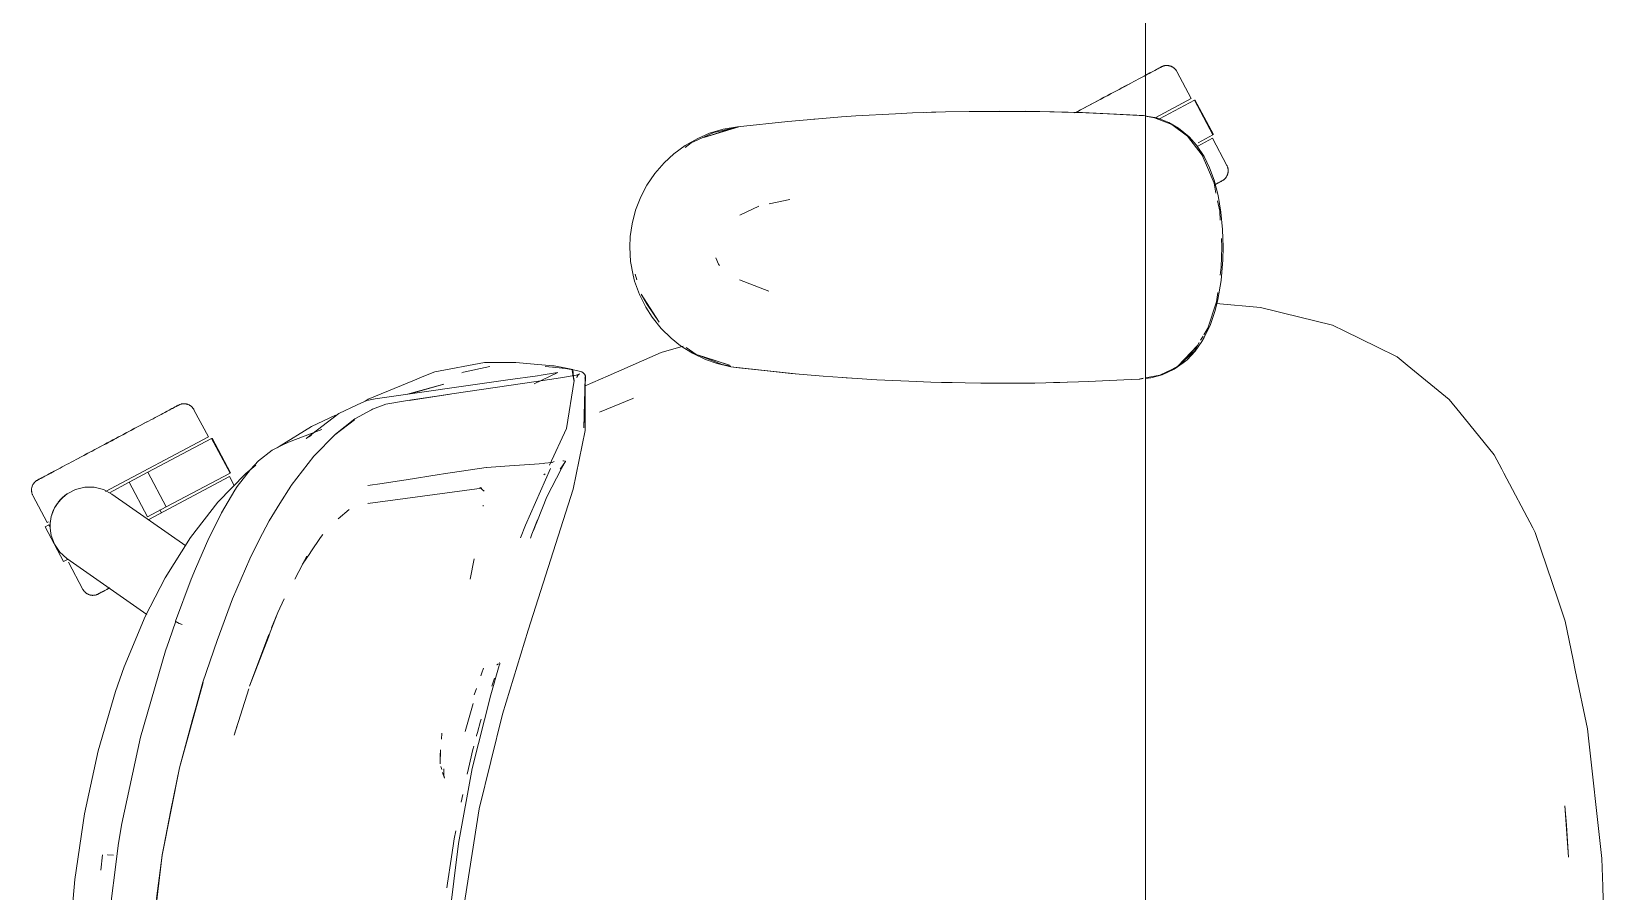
# Model space of a CAD drawing. Header units: millimetres. Extents: x 155927 to 317870, y -36033 to 97293.
# Drawn here: x 158158 to 158719, y 10480 to 10786 of the extents above; entities that cross this region are included whole.
import ezdxf

# ---------------------------------------------------------------- set-up
doc = ezdxf.new("R2010")
doc.units = ezdxf.units.MM
doc.header["$MEASUREMENT"] = 0
doc.layers.add('G-IMPT', color=8, linetype='CONTINUOUS', lineweight=9)
doc.layers.add('I-FURN', color=8, linetype='CONTINUOUS', lineweight=9)

msp = doc.modelspace()

# ---------------------------------------------------------------- linework, layer by layer
at = {"layer": 'G-IMPT'}
for p, q in [((158451.64, 10755.95), (158465.78, 10756.76)), ((158471.8, 10757.01), (158465.78, 10756.76)), ((158471.8, 10757.01), (158483.56, 10757.4)), ((158476.69, 10757.15), (158478.62, 10757.26)), ((158478.62, 10757.26), (158480.12, 10757.28)), ((158491.98, 10757.57), (158483.56, 10757.4)), ((158491.98, 10757.57), (158502.78, 10757.65)), ((158491.98, 10757.57), (158512.17, 10757.61)), ((158491.98, 10757.57), (158522, 10757.45)), ((158522, 10757.45), (158502.78, 10757.65)), ((158512.17, 10757.61), (158522, 10757.45)), ((158512.17, 10757.61), (158533.56, 10757.11)), ((158512.17, 10757.61), (158532.35, 10757.15)), ((158512.17, 10757.57), (158514.2, 10757.59)), ((158514.2, 10757.59), (158516.41, 10757.51)), ((158522, 10757.45), (158533.56, 10757.11)), ((158533.56, 10757.11), (158532.35, 10757.15)), ((158532.35, 10757.15), (158554.14, 10756.06)), ((158532.35, 10757.15), (158552.53, 10756.17)), ((158533.56, 10757.11), (158554.14, 10756.06)), ((158409.95, 10752.12), (158397.49, 10748.29)), ((158397.49, 10748.29), (158406.64, 10751.21)), ((158399.53, 10749.76), (158404.4, 10751.23)), ((158400.98, 10750.08), (158409.39, 10751.99)), ((158409.44, 10752.12), (158404.4, 10751.23)), ((158409.95, 10752.12), (158406.64, 10751.21)), ((158427.37, 10754.03), (158409.44, 10752.12)), ((158431.5, 10754.37), (158427.37, 10754.03)), ((158446.55, 10755.62), (158431.5, 10754.37)), ((158438.37, 10754.97), (158436.69, 10754.8)), ((158446.55, 10755.62), (158451.64, 10755.95)), ((158554.14, 10756.06), (158552.53, 10756.17)), ((158554.14, 10756.06), (158555.78, 10755.81)), ((158558, 10755.34), (158554.83, 10755.82)), ((158558.18, 10755.36), (158555.78, 10755.81)), ((158558, 10755.34), (158564.2, 10752.93)), ((158558.18, 10755.36), (158559.52, 10754.99)), ((158563.17, 10753.6), (158559.52, 10754.99)), ((158563.17, 10753.6), (158566.6, 10751.64)), ((158564.2, 10752.93), (158569.82, 10748.76)), ((158566.6, 10751.64), (158570.34, 10748.57)), ((158386.77, 10742.44), (158390.85, 10745.44)), ((158390.81, 10744.75), (158392.92, 10746.34)), ((158395.3, 10747.95), (158390.85, 10745.44)), ((158400.98, 10750.08), (158392.92, 10746.34)), ((158395.3, 10747.95), (158399.53, 10749.76)), ((158569.82, 10748.76), (158575.04, 10741.97)), ((158573.01, 10745.53), (158570.34, 10748.57)), ((158575.66, 10741.48), (158573.01, 10745.53)), ((158386.77, 10742.44), (158383.33, 10739.28)), ((158575.04, 10741.97), (158576.88, 10737.58)), ((158575.66, 10741.48), (158577.65, 10737.41)), ((158377.18, 10731.27), (158380.01, 10735.44)), ((158380.01, 10735.44), (158383.33, 10739.28)), ((158579.21, 10731.96), (158576.88, 10737.58)), ((158579.23, 10733.07), (158577.65, 10737.41)), ((158377.18, 10731.27), (158374.99, 10727.11)), ((158579.21, 10731.96), (158579.91, 10728.49)), ((158579.23, 10733.07), (158580.66, 10727.59)), ((158374.99, 10727.11), (158373.16, 10722.4)), ((158410.32, 10720.55), (158417.11, 10723.82)), ((158428.16, 10726.15), (158420.72, 10724.58)), ((158580.48, 10725.75), (158581.25, 10722)), ((158581.66, 10721.66), (158580.66, 10727.59)), ((158371.9, 10717.53), (158371.25, 10713.02)), ((158371.9, 10717.53), (158373.16, 10722.4)), ((158581.25, 10722), (158581.44, 10718.79)), ((158581.66, 10721.66), (158582.23, 10715.51)), ((158371.08, 10709.17), (158371.25, 10713.02)), ((158581.84, 10712.28), (158582.03, 10709.17)), ((158582.41, 10709.17), (158582.23, 10715.51)), ((158371.08, 10709.17), (158371.37, 10704.13)), ((158581.8, 10702.01), (158582.03, 10709.17)), ((158582.32, 10704.66), (158582.41, 10709.17)), ((158371.37, 10704.13), (158372.25, 10699.18)), ((158401.69, 10705.34), (158402.71, 10703.12)), ((158402.71, 10703.12), (158403, 10702.67)), ((158581.8, 10702.01), (158581.41, 10699.22)), ((158582.32, 10704.66), (158581.74, 10697.35)), ((158372.25, 10699.18), (158372.82, 10697.05)), ((158374.53, 10692.28), (158372.82, 10697.05)), ((158373.62, 10697.49), (158373, 10699.52)), ((158420.66, 10693.45), (158410.23, 10697.6)), ((158580.62, 10690.59), (158581.74, 10697.35)), ((158374.53, 10692.28), (158376.77, 10687.77)), ((158375.17, 10692.38), (158377.33, 10688.7)), ((158375.17, 10692.38), (158381.5, 10682.43)), ((158580.07, 10689.75), (158577.04, 10680.35)), ((158579.65, 10686.66), (158580.62, 10690.59)), ((158579.94, 10689.13), (158595.82, 10687.68)), ((158580.54, 10693.04), (158580.07, 10689.75)), ((158376.77, 10687.77), (158379.03, 10684.22)), ((158377.33, 10688.7), (158381.5, 10682.43)), ((158382.22, 10680.25), (158379.03, 10684.22)), ((158579.65, 10686.66), (158577.91, 10681.57)), ((158595.82, 10687.68), (158601.11, 10686.38)), ((158603.48, 10685.8), (158601.11, 10686.38)), ((158621.42, 10681.4), (158603.48, 10685.8)), ((158382.22, 10680.25), (158385.83, 10676.7)), ((158577.04, 10680.35), (158575.58, 10677.9)), ((158577.91, 10681.57), (158575.7, 10676.94)), ((158625.79, 10679.25), (158621.42, 10681.4)), ((158625.79, 10679.25), (158637.25, 10673.61)), ((158382.3, 10671.63), (158390.12, 10673.89)), ((158385.83, 10676.7), (158389.14, 10674.08)), ((158393.46, 10671.35), (158389.14, 10674.08)), ((158394.78, 10670.95), (158391.21, 10673.38)), ((158573.28, 10674.14), (158566.37, 10666.75)), ((158571.86, 10672.52), (158568.78, 10668.98)), ((158573.28, 10674.14), (158572, 10672.67)), ((158573.97, 10675.21), (158572.08, 10672.05)), ((158572.45, 10672.11), (158574.9, 10675.56)), ((158575.3, 10677.43), (158574.44, 10675.99)), ((158575.7, 10676.94), (158574.9, 10675.56)), ((158644.42, 10670.08), (158637.25, 10673.61)), ((158319.31, 10668.05), (158301.62, 10664.81)), ((158321.18, 10666.64), (158311.87, 10664.59)), ((158319.31, 10668.05), (158326.28, 10668.07)), ((158330.45, 10668.07), (158326.28, 10668.07)), ((158334.41, 10667.73), (158330.45, 10668.07)), ((158334.41, 10667.73), (158343.73, 10666.93)), ((158343.56, 10666.41), (158340.97, 10666.62)), ((158343.73, 10666.93), (158344.2, 10666.89)), ((158348.45, 10666.08), (158344.2, 10666.89)), ((158371.18, 10666.78), (158363.34, 10663.36)), ((158382.3, 10671.63), (158371.18, 10666.78)), ((158393.46, 10671.35), (158398.04, 10669.16)), ((158394.78, 10670.95), (158397.49, 10670.05)), ((158394.78, 10670.95), (158406.64, 10667.14)), ((158404.01, 10667.35), (158395.82, 10670.55)), ((158397.49, 10670.05), (158406.64, 10667.14)), ((158398.04, 10669.16), (158402.18, 10667.71)), ((158407.14, 10666.55), (158402.18, 10667.71)), ((158407.06, 10666.77), (158404.01, 10667.35)), ((158407.14, 10666.55), (158430.09, 10664.1)), ((158407.14, 10666.55), (158409.95, 10666.22)), ((158407.14, 10666.55), (158428.57, 10664.2)), ((158564.14, 10665.64), (158566.37, 10666.75)), ((158565.04, 10665.72), (158568.26, 10667.93)), ((158572.08, 10672.05), (158566.37, 10666.75)), ((158566.37, 10666.75), (158568.78, 10668.98)), ((158569.59, 10669.06), (158568.26, 10667.93)), ((158569.59, 10669.06), (158572.45, 10672.11)), ((158648.07, 10667.11), (158644.42, 10670.08)), ((158648.07, 10667.11), (158663.02, 10654.94)), ((158277.94, 10655.03), (158294.39, 10661.82)), ((158327.59, 10661.86), (158280.37, 10655.19)), ((158294.39, 10661.82), (158297.76, 10663.21)), ((158301.62, 10664.81), (158297.76, 10663.21)), ((158307.68, 10656.92), (158338.56, 10661.47)), ((158311.87, 10664.59), (158311.3, 10664.44)), ((158327.59, 10661.86), (158338.25, 10663.3)), ((158337.01, 10660.49), (158345.44, 10664.49)), ((158339.55, 10663.52), (158338.25, 10663.3)), ((158338.56, 10661.47), (158346.41, 10662.59)), ((158344.57, 10664.35), (158339.55, 10663.52)), ((158343.56, 10666.41), (158348.25, 10665.89)), ((158345.44, 10664.49), (158344.57, 10664.35)), ((158352.68, 10663.69), (158346.41, 10662.59)), ((158348.86, 10665.82), (158348.25, 10665.89)), ((158348.45, 10666.08), (158350.77, 10665.63)), ((158348.51, 10644.59), (158351.22, 10661.64)), ((158348.86, 10665.82), (158352.14, 10665.28)), ((158350.54, 10665.22), (158351.16, 10661.68)), ((158350.54, 10665.22), (158351.22, 10661.64)), ((158351.16, 10661.68), (158350.77, 10665.63)), ((158352.06, 10663.52), (158353.15, 10664.08)), ((158352.06, 10663.52), (158352.68, 10663.69)), ((158352.14, 10665.28), (158354, 10664.73)), ((158352.33, 10663.15), (158352.25, 10662.65)), ((158352.33, 10663.15), (158352.65, 10663.69)), ((158352.65, 10663.69), (158353.15, 10664.08)), ((158354.54, 10664.41), (158354, 10664.73)), ((158354.54, 10664.41), (158354.92, 10663.92)), ((158354.7, 10644.78), (158355.28, 10663.22)), ((158354.7, 10644.78), (158355.18, 10662.76)), ((158355.31, 10663.34), (158354.92, 10663.92)), ((158355.31, 10663.34), (158355.12, 10662.48)), ((158355.12, 10662.48), (158355.14, 10662.59)), ((158355.14, 10643.89), (158355.18, 10662.76)), ((158355.18, 10662.76), (158355.14, 10662.59)), ((158363.34, 10663.36), (158355.17, 10659.79)), ((158355.28, 10663.22), (158355.18, 10662.76)), ((158430.09, 10664.1), (158409.95, 10666.22)), ((158428.57, 10664.2), (158439.97, 10663.22)), ((158450.26, 10662.49), (158439.97, 10663.22)), ((158448.22, 10662.62), (158446.8, 10662.76)), ((158448.22, 10662.62), (158450.12, 10662.53)), ((158450.26, 10662.49), (158459.13, 10661.93)), ((158470.44, 10661.39), (158459.13, 10661.93)), ((158470.44, 10661.39), (158478.31, 10661.09)), ((158490.62, 10660.8), (158478.31, 10661.09)), ((158482.19, 10661.01), (158483.84, 10660.93)), ((158483.84, 10660.93), (158485.92, 10660.93)), ((158515.32, 10660.77), (158530.99, 10661.15)), ((158522.04, 10660.95), (158524.26, 10660.95)), ((158526.94, 10661.06), (158524.26, 10660.95)), ((158530.99, 10661.15), (158534.53, 10661.27)), ((158547.09, 10661.89), (158534.53, 10661.27)), ((158547.09, 10661.89), (158552.76, 10662.17)), ((158554.01, 10662.45), (158552.53, 10662.17)), ((158552.76, 10662.17), (158554.01, 10662.33)), ((158559.88, 10663.54), (158554.83, 10662.6)), ((158554.83, 10662.43), (158556.76, 10662.67)), ((158556.76, 10662.67), (158560.72, 10663.74)), ((158564.14, 10665.64), (158559.88, 10663.54)), ((158565.04, 10665.72), (158560.72, 10663.74)), ((158304.8, 10660.31), (158291.85, 10656.81)), ((158307.08, 10656.82), (158291.91, 10654.53)), ((158307.68, 10656.92), (158292.49, 10654.59)), ((158307.08, 10656.82), (158292.49, 10654.59)), ((158304.8, 10660.31), (158292.91, 10656.96)), ((158372.4, 10655.35), (158372.14, 10655.25)), ((158490.62, 10660.8), (158496.09, 10660.73)), ((158510.81, 10660.72), (158496.09, 10660.73)), ((158515.32, 10660.77), (158510.81, 10660.72)), ((158255.79, 10640.99), (158267.44, 10649.91)), ((158267.44, 10649.91), (158274.02, 10652.97)), ((158273.2, 10647.97), (158279.03, 10651.26)), ((158274.02, 10652.97), (158277.38, 10654.54)), ((158276.77, 10654.26), (158277.94, 10655.03)), ((158280.37, 10655.19), (158277.38, 10654.54)), ((158279.45, 10651.47), (158279.03, 10651.26)), ((158279.45, 10651.47), (158284.24, 10653.22)), ((158284.24, 10653.22), (158291.91, 10654.53)), ((158360.28, 10650.33), (158372.14, 10655.25)), ((158663.02, 10654.94), (158666.78, 10650.27)), ((158678.99, 10635.14), (158666.78, 10650.27)), ((158246.23, 10638.16), (158257.68, 10645.28)), ((158261.45, 10644.23), (158249.54, 10639.72)), ((158257.68, 10645.28), (158266.31, 10649.26)), ((158272.97, 10647.64), (158266.02, 10642.25)), ((158266.02, 10642.25), (158269.59, 10645.05)), ((158266.23, 10642.55), (158273.2, 10647.97)), ((158272.97, 10647.64), (158269.59, 10645.05)), ((158348.51, 10644.59), (158342.54, 10631.47)), ((158244.88, 10637.47), (158247.31, 10638.64)), ((158247.31, 10638.64), (158249.54, 10639.72)), ((158255.79, 10640.99), (158257.74, 10642.11)), ((158266.23, 10642.55), (158258.5, 10634.65)), ((158350.94, 10622.94), (158355.14, 10643.89)), ((158235.98, 10629.97), (158238.88, 10632.99)), ((158243.74, 10636.86), (158238.88, 10632.99)), ((158244.88, 10637.47), (158243.74, 10636.86)), ((158246.23, 10638.16), (158245.47, 10637.66)), ((158258.5, 10634.65), (158250.47, 10624.21)), ((158347.27, 10633.08), (158347.43, 10633.06)), ((158347.43, 10633.06), (158348.12, 10632.91)), ((158348.12, 10632.91), (158348.15, 10632.79)), ((158678.99, 10635.14), (158681.7, 10630.01)), ((158234.31, 10628.55), (158224.35, 10618.25)), ((158235.98, 10629.97), (158231.27, 10623.84)), ((158237.89, 10631.47), (158234.31, 10628.55)), ((158303.16, 10628.15), (158291.38, 10626.29)), ((158304.71, 10628.4), (158303.16, 10628.15)), ((158319.92, 10630.61), (158304.71, 10628.4)), ((158319.92, 10630.61), (158320, 10630.62)), ((158320, 10630.62), (158328.25, 10631.24)), ((158337.09, 10631.87), (158328.25, 10631.24)), ((158333.97, 10610.12), (158342.89, 10630.27)), ((158337.09, 10631.87), (158340.5, 10632.12)), ((158340.87, 10632.17), (158340.5, 10632.12)), ((158340.51, 10628.1), (158340.95, 10628.37)), ((158340.87, 10632.17), (158343.33, 10632.45)), ((158341.52, 10620.22), (158346.8, 10630.33)), ((158343.33, 10632.45), (158343.39, 10632.47)), ((158344.17, 10632.75), (158343.39, 10632.47)), ((158348.15, 10632.79), (158346.31, 10630.08)), ((158348.15, 10632.79), (158346.8, 10630.33)), ((158348.15, 10632.79), (158348.18, 10632.62)), ((158682.42, 10628.63), (158681.7, 10630.01)), ((158682.42, 10628.63), (158692.72, 10609.12)), ((158225.67, 10614.55), (158230.4, 10622.55)), ((158231.27, 10623.84), (158230.4, 10622.55)), ((158246.42, 10617.86), (158250.31, 10623.96)), ((158250.47, 10624.21), (158250.31, 10623.96)), ((158282.89, 10624.96), (158277.81, 10624.22)), ((158282.89, 10624.96), (158289.72, 10626.03)), ((158289.72, 10626.03), (158291.38, 10626.29)), ((158291.08, 10619.61), (158318.41, 10623.35)), ((158319.26, 10622.23), (158317.7, 10623.47)), ((158317.91, 10623.44), (158318.15, 10623.39)), ((158318.41, 10623.35), (158318.15, 10623.39)), ((158334.95, 10572.7), (158350.94, 10622.94)), ((158214.55, 10605.65), (158224.35, 10618.25)), ((158246.42, 10617.86), (158242.66, 10611.63)), ((158291.08, 10619.61), (158277.72, 10617.83)), ((158277.72, 10617.83), (158278.19, 10617.97)), ((158318.91, 10617.28), (158318.87, 10616.93)), ((158341.52, 10620.22), (158338.26, 10611.75)), ((158221.14, 10605.5), (158225.67, 10614.55)), ((158221.14, 10605.5), (158225.36, 10613.95)), ((158221.36, 10605.94), (158225.67, 10614.55)), ((158225.67, 10614.55), (158225.36, 10613.95)), ((158239.09, 10604.84), (158242.66, 10611.63)), ((158267.22, 10612.33), (158271.13, 10615.67)), ((158336.25, 10606.85), (158338.27, 10611.96)), ((158338.26, 10611.75), (158336.25, 10606.85)), ((158338.27, 10611.96), (158336.87, 10608.42)), ((158214.55, 10605.65), (158205.57, 10591.36)), ((158221.14, 10605.5), (158216.37, 10594.54)), ((158221.36, 10605.94), (158221.14, 10605.5)), ((158239.09, 10604.84), (158235.7, 10598.11)), ((158257.45, 10600.56), (158260.95, 10605.7)), ((158260.95, 10605.7), (158261.7, 10606.8)), ((158332.22, 10605.53), (158333.97, 10610.12)), ((158336.25, 10606.85), (158335.69, 10605.44)), ((158692.72, 10609.12), (158693.6, 10607.46)), ((158701.75, 10583.38), (158693.6, 10607.46)), ((158254.5, 10596.23), (158257.06, 10599.99)), ((158257.06, 10599.99), (158257.45, 10600.56)), ((158216.37, 10594.54), (158214.89, 10590.86)), ((158229.52, 10583.89), (158235.7, 10598.11)), ((158251.77, 10590.8), (158256.01, 10599)), ((158254.5, 10596.23), (158256.01, 10599)), ((158314.23, 10590.81), (158315.64, 10598.06)), ((158205.57, 10591.36), (158198.48, 10577.58)), ((158214.89, 10590.86), (158209.32, 10575.9)), ((158229.52, 10583.89), (158224.06, 10569.01)), ((158247.95, 10583.86), (158245.75, 10579.01)), ((158701.75, 10583.38), (158704.26, 10575.94)), ((158190.96, 10559.61), (158198.48, 10577.58)), ((158245.75, 10579.01), (158243.03, 10571.93)), ((158245.75, 10579.01), (158243.44, 10573.56)), ((158209.36, 10575.9), (158206.95, 10568.96)), ((158209.32, 10575.9), (158209.35, 10575.76)), ((158209.35, 10575.76), (158209.36, 10575.9)), ((158209.35, 10575.76), (158209.76, 10575.5)), ((158209.35, 10575.76), (158209.37, 10575.72)), ((158209.76, 10575.5), (158209.37, 10575.72)), ((158210.59, 10575.11), (158209.76, 10575.5)), ((158209.94, 10575.39), (158209.76, 10575.5)), ((158210.59, 10575.11), (158209.94, 10575.39)), ((158210.59, 10575.11), (158211.64, 10574.69)), ((158210.59, 10575.11), (158211.05, 10574.91)), ((158211.64, 10574.69), (158211.05, 10574.91)), ((158235.65, 10552.75), (158242.47, 10571.16)), ((158242.36, 10570.2), (158243.03, 10571.93)), ((158334.95, 10572.7), (158325.77, 10542.72)), ((158707.13, 10562.12), (158704.26, 10575.94)), ((158205.76, 10565.36), (158206.95, 10568.96)), ((158219.05, 10554.09), (158224.06, 10569.01)), ((158235.65, 10552.75), (158242.36, 10570.2)), ((158196.81, 10534.53), (158205.76, 10565.36)), ((158321.54, 10549.67), (158324.61, 10560.1)), ((158323.72, 10560.36), (158324.33, 10560.74)), ((158323.72, 10560.36), (158323.93, 10560.5)), ((158324.68, 10560.37), (158324.61, 10560.1)), ((158324.75, 10560.67), (158324.68, 10560.37)), ((158324.72, 10561.13), (158324.81, 10560.89)), ((158324.81, 10560.89), (158324.75, 10560.67)), ((158707.9, 10558.44), (158707.13, 10562.12)), ((158187.89, 10550.87), (158190.96, 10559.61)), ((158318.41, 10557.42), (158318.04, 10556.41)), ((158318.41, 10557.42), (158319.03, 10559.08)), ((158322.7, 10554.87), (158321.96, 10552.77)), ((158322.7, 10554.87), (158322.94, 10555.53)), ((158707.9, 10558.44), (158712.24, 10537.49)), ((158187.89, 10550.87), (158181.72, 10529.63)), ((158210.67, 10523.59), (158219.05, 10554.09)), ((158210.67, 10523.59), (158219.1, 10554)), ((158215.32, 10540.84), (158219.1, 10554)), ((158230.12, 10535.28), (158235.37, 10551.77)), ((158314.99, 10523.35), (158321.54, 10549.67)), ((158315.7, 10549.66), (158316.43, 10551.88)), ((158315.26, 10546.57), (158312.46, 10536.57)), ((158215.32, 10540.84), (158210.67, 10523.59)), ((158230.12, 10535.28), (158231.2, 10538.72)), ((158316.85, 10536.25), (158317.96, 10540.25)), ((158317.46, 10509.04), (158325.77, 10542.72)), ((158317.96, 10540.25), (158318.17, 10540.93)), ((158712.24, 10537.49), (158712.73, 10533.08)), ((158196.81, 10534.53), (158190.15, 10503.74)), ((158303.97, 10533.86), (158304.18, 10535.95)), ((158316.53, 10535.11), (158316.48, 10534.93)), ((158316.85, 10536.25), (158316.53, 10535.11)), ((158716.86, 10495.63), (158712.73, 10533.08)), ((158181.72, 10529.63), (158176.9, 10507.27)), ((158303.57, 10525), (158303.66, 10530.06)), ((158303.66, 10530.06), (158303.57, 10527.79)), ((158303.57, 10525), (158303.57, 10527.79)), ((158315.23, 10530.09), (158313.67, 10523.34)), ((158315.23, 10530.09), (158315.56, 10531.39)), ((158210.67, 10523.59), (158204.5, 10492.47)), ((158210.67, 10523.59), (158204.5, 10492.55)), ((158210.67, 10523.59), (158207.59, 10508.57)), ((158304.11, 10523.01), (158303.82, 10524.05)), ((158305.11, 10519.95), (158304.42, 10521.9)), ((158304.85, 10523.16), (158304.86, 10523.3)), ((158304.89, 10521), (158304.86, 10523.3)), ((158304.89, 10521), (158305.11, 10519.95)), ((158314.99, 10523.35), (158310.06, 10496.69)), ((158313.22, 10521.36), (158313.67, 10523.34)), ((158311.02, 10511.32), (158311.56, 10514.13)), ((158704.21, 10510.07), (158704.82, 10503.13)), ((158705.46, 10491.79), (158704.21, 10510.07)), ((158176.9, 10507.27), (158173.41, 10483.85)), ((158188.96, 10496.82), (158190.15, 10503.74)), ((158204.5, 10492.47), (158207.59, 10508.57)), ((158317.46, 10509.04), (158311.46, 10471.12)), ((158308.29, 10496.68), (158308.54, 10498.31)), ((158309.09, 10501.21), (158308.54, 10498.31)), ((158705.46, 10491.79), (158704.82, 10503.13)), ((158183.31, 10492.55), (158182.66, 10487.14)), ((158187.17, 10492.51), (158185.07, 10492.58)), ((158185.07, 10492.58), (158185.18, 10492.58)), ((158185.15, 10466.65), (158188.96, 10496.82)), ((158200.67, 10460.95), (158204.5, 10492.55)), ((158310.06, 10496.69), (158306.76, 10469.77)), ((158307.44, 10491.06), (158308.29, 10496.68)), ((158716.86, 10495.63), (158717.34, 10491.26)), ((158200.71, 10460.91), (158204.5, 10492.47)), ((158204.5, 10492.47), (158202.55, 10476.99)), ((158307.44, 10491.06), (158306.15, 10482.53)), ((158717.67, 10481.32), (158717.34, 10491.26)), ((158173.41, 10483.85), (158171.15, 10458.28)), ((158306.15, 10482.53), (158305.96, 10480.87)), ((158717.67, 10481.32), (158719.37, 10429.14))]:
    msp.add_line(p, q, dxfattribs=at)
at = {"layer": 'I-FURN'}
for p, q in [((158554.83, 10984.71), (158554.83, 9384.71)), ((158554.83, 9384.71), (158554.83, 10984.71)), ((158560.02, 10773.2), (158559.8, 10773.09)), ((158559.9, 10773.14), (158560.1, 10773.25)), ((158560.2, 10773.3), (158560.02, 10773.2)), ((158560.1, 10773.25), (158560.26, 10773.34)), ((158560.34, 10773.37), (158560.2, 10773.3)), ((158560.26, 10773.34), (158560.39, 10773.4)), ((158560.44, 10773.43), (158560.34, 10773.37)), ((158560.39, 10773.4), (158560.47, 10773.44)), ((158560.5, 10773.46), (158560.44, 10773.43)), ((158560.47, 10773.44), (158560.51, 10773.47)), ((158560.52, 10773.47), (158560.5, 10773.46)), ((158560.51, 10773.47), (158560.52, 10773.47)), ((158560.52, 10773.47), (158560.66, 10773.54)), ((158560.66, 10773.54), (158560.81, 10773.61)), ((158560.81, 10773.61), (158560.96, 10773.67)), ((158560.96, 10773.67), (158561.11, 10773.72)), ((158561.11, 10773.72), (158561.26, 10773.77)), ((158561.26, 10773.77), (158561.42, 10773.82)), ((158561.42, 10773.82), (158561.57, 10773.85)), ((158561.57, 10773.85), (158561.73, 10773.88)), ((158561.73, 10773.88), (158561.89, 10773.91)), ((158561.89, 10773.91), (158562.05, 10773.92)), ((158562.05, 10773.92), (158562.21, 10773.94)), ((158562.21, 10773.94), (158562.37, 10773.94)), ((158562.37, 10773.94), (158562.53, 10773.94)), ((158562.53, 10773.94), (158562.7, 10773.93)), ((158562.7, 10773.93), (158562.86, 10773.92)), ((158562.86, 10773.92), (158563.02, 10773.89)), ((158563.02, 10773.89), (158563.17, 10773.87)), ((158563.17, 10773.87), (158563.33, 10773.83)), ((158563.33, 10773.83), (158563.49, 10773.79)), ((158563.49, 10773.79), (158563.64, 10773.75)), ((158563.64, 10773.75), (158563.8, 10773.69)), ((158563.8, 10773.69), (158563.95, 10773.64)), ((158563.95, 10773.64), (158564.09, 10773.57)), ((158564.09, 10773.57), (158564.24, 10773.5)), ((158564.24, 10773.5), (158564.38, 10773.43)), ((158564.38, 10773.43), (158564.52, 10773.34)), ((158564.52, 10773.34), (158564.66, 10773.26)), ((158564.66, 10773.26), (158564.79, 10773.16)), ((158549.8, 10767.77), (158548.96, 10767.32)), ((158550.61, 10768.2), (158549.8, 10767.77)), ((158551.4, 10768.62), (158550.61, 10768.2)), ((158552.16, 10769.02), (158551.4, 10768.62)), ((158552.89, 10769.42), (158552.16, 10769.02)), ((158553.6, 10769.79), (158552.89, 10769.42)), ((158554.28, 10770.15), (158553.6, 10769.79)), ((158554.93, 10770.5), (158554.28, 10770.15)), ((158555.54, 10770.82), (158554.93, 10770.5)), ((158556.13, 10771.13), (158555.54, 10770.82)), ((158555.81, 10770.97), (158556.38, 10771.27)), ((158556.68, 10771.43), (158556.13, 10771.13)), ((158556.38, 10771.27), (158556.92, 10771.56)), ((158557.19, 10771.7), (158556.68, 10771.43)), ((158556.92, 10771.56), (158557.42, 10771.82)), ((158557.68, 10771.96), (158557.19, 10771.7)), ((158557.42, 10771.82), (158557.89, 10772.07)), ((158558.12, 10772.2), (158557.68, 10771.96)), ((158557.89, 10772.07), (158558.32, 10772.3)), ((158558.53, 10772.41), (158558.12, 10772.2)), ((158558.32, 10772.3), (158558.71, 10772.51)), ((158558.91, 10772.61), (158558.53, 10772.41)), ((158558.71, 10772.51), (158559.06, 10772.7)), ((158559.24, 10772.79), (158558.91, 10772.61)), ((158559.06, 10772.7), (158559.38, 10772.87)), ((158559.54, 10772.95), (158559.24, 10772.79)), ((158559.38, 10772.87), (158559.66, 10773.01)), ((158559.8, 10773.09), (158559.54, 10772.95)), ((158559.66, 10773.01), (158559.9, 10773.14)), ((158564.79, 10773.16), (158564.92, 10773.07)), ((158564.92, 10773.07), (158565.04, 10772.96)), ((158565.04, 10772.96), (158565.16, 10772.86)), ((158565.16, 10772.86), (158565.28, 10772.74)), ((158565.28, 10772.74), (158565.39, 10772.63)), ((158565.39, 10772.63), (158565.49, 10772.51)), ((158565.49, 10772.51), (158565.59, 10772.38)), ((158565.59, 10772.38), (158565.69, 10772.25)), ((158565.69, 10772.25), (158565.78, 10772.12)), ((158565.78, 10772.12), (158565.87, 10771.98)), ((158565.87, 10771.98), (158565.95, 10771.84)), ((158565.95, 10771.84), (158565.97, 10771.8)), ((158571.12, 10762.12), (158565.97, 10771.8)), ((158538.12, 10761.56), (158539.12, 10762.09)), ((158539.65, 10762.37), (158538.66, 10761.85)), ((158539.12, 10762.09), (158540.11, 10762.62)), ((158540.64, 10762.9), (158539.65, 10762.37)), ((158540.11, 10762.62), (158541.09, 10763.14)), ((158541.62, 10763.42), (158540.64, 10762.9)), ((158541.09, 10763.14), (158542.06, 10763.66)), ((158542.59, 10763.94), (158541.62, 10763.42)), ((158542.06, 10763.66), (158543.03, 10764.17)), ((158543.54, 10764.44), (158542.59, 10763.94)), ((158543.03, 10764.17), (158543.98, 10764.68)), ((158544.49, 10764.95), (158543.54, 10764.44)), ((158543.98, 10764.68), (158544.92, 10765.17)), ((158545.42, 10765.44), (158544.49, 10764.95)), ((158544.92, 10765.17), (158545.84, 10765.67)), ((158546.33, 10765.93), (158545.42, 10765.44)), ((158545.84, 10765.67), (158546.75, 10766.15)), ((158547.23, 10766.4), (158546.33, 10765.93)), ((158546.75, 10766.15), (158547.63, 10766.62)), ((158548.1, 10766.87), (158547.23, 10766.4)), ((158547.63, 10766.62), (158548.5, 10767.08)), ((158548.96, 10767.32), (158548.1, 10766.87)), ((158548.5, 10767.08), (158549.35, 10767.53)), ((158571.12, 10762.12), (158558.45, 10755.38)), ((158530.65, 10757.59), (158529.67, 10757.07)), ((158530.12, 10757.31), (158531.11, 10757.83)), ((158531.64, 10758.12), (158530.65, 10757.59)), ((158531.11, 10757.83), (158532.1, 10758.36)), ((158532.64, 10758.65), (158531.64, 10758.12)), ((158532.1, 10758.36), (158533.1, 10758.89)), ((158533.64, 10759.18), (158532.64, 10758.65)), ((158533.1, 10758.89), (158534.1, 10759.42)), ((158534.65, 10759.71), (158533.64, 10759.18)), ((158534.1, 10759.42), (158535.11, 10759.96)), ((158535.65, 10760.25), (158534.65, 10759.71)), ((158535.11, 10759.96), (158536.11, 10760.49)), ((158536.66, 10760.78), (158535.65, 10760.25)), ((158536.11, 10760.49), (158537.12, 10761.03)), ((158537.66, 10761.31), (158536.66, 10760.78)), ((158537.12, 10761.03), (158538.12, 10761.56)), ((158538.66, 10761.85), (158537.66, 10761.31)), ((158559.73, 10754.93), (158572.24, 10761.58)), ((158572.24, 10761.58), (158578.81, 10749.22)), ((158578.98, 10749.31), (158572.41, 10761.67)), ((158578.63, 10747.99), (158573.44, 10745.23)), ((158578.81, 10749.22), (158573.52, 10746.41)), ((158583.78, 10738.3), (158578.63, 10747.99)), ((158583.38, 10733.9), (158583.27, 10733.78)), ((158583.47, 10734.03), (158583.38, 10733.9)), ((158583.57, 10734.17), (158583.47, 10734.03)), ((158583.65, 10734.3), (158583.57, 10734.17)), ((158583.73, 10734.44), (158583.65, 10734.3)), ((158583.81, 10734.58), (158583.73, 10734.44)), ((158583.78, 10738.3), (158583.85, 10738.16)), ((158583.88, 10734.73), (158583.81, 10734.58)), ((158583.85, 10738.16), (158583.92, 10738.01)), ((158583.95, 10734.87), (158583.88, 10734.73)), ((158583.92, 10738.01), (158583.98, 10737.86)), ((158584, 10735.02), (158583.95, 10734.87)), ((158583.98, 10737.86), (158584.03, 10737.71)), ((158584.06, 10735.18), (158584, 10735.02)), ((158584.03, 10737.71), (158584.08, 10737.56)), ((158584.1, 10735.33), (158584.06, 10735.18)), ((158584.08, 10737.56), (158584.13, 10737.4)), ((158584.14, 10735.49), (158584.1, 10735.33)), ((158584.13, 10737.4), (158584.16, 10737.25)), ((158584.18, 10735.65), (158584.14, 10735.49)), ((158584.16, 10737.25), (158584.19, 10737.09)), ((158584.2, 10735.8), (158584.18, 10735.65)), ((158584.19, 10737.09), (158584.22, 10736.93)), ((158584.23, 10735.96), (158584.2, 10735.8)), ((158584.22, 10736.93), (158584.23, 10736.77)), ((158584.23, 10736.77), (158584.25, 10736.61)), ((158584.24, 10736.12), (158584.23, 10735.96)), ((158584.25, 10736.29), (158584.24, 10736.12)), ((158584.25, 10736.61), (158584.25, 10736.45)), ((158584.25, 10736.45), (158584.25, 10736.29)), ((158579.48, 10731.45), (158579.91, 10731.68)), ((158579.72, 10731.58), (158579.59, 10731.51)), ((158580.13, 10731.8), (158579.72, 10731.58)), ((158579.91, 10731.68), (158580.3, 10731.89)), ((158580.5, 10732), (158580.13, 10731.8)), ((158580.3, 10731.89), (158580.66, 10732.08)), ((158580.84, 10732.17), (158580.5, 10732)), ((158580.66, 10732.08), (158580.98, 10732.25)), ((158581.13, 10732.33), (158580.84, 10732.17)), ((158580.98, 10732.25), (158581.26, 10732.4)), ((158581.39, 10732.47), (158581.13, 10732.33)), ((158581.26, 10732.4), (158581.5, 10732.53)), ((158581.61, 10732.59), (158581.39, 10732.47)), ((158581.5, 10732.53), (158581.7, 10732.63)), ((158581.79, 10732.68), (158581.61, 10732.59)), ((158581.7, 10732.63), (158581.86, 10732.72)), ((158581.93, 10732.76), (158581.79, 10732.68)), ((158581.86, 10732.72), (158581.98, 10732.78)), ((158582.03, 10732.81), (158581.93, 10732.76)), ((158581.98, 10732.78), (158582.06, 10732.83)), ((158582.09, 10732.84), (158582.03, 10732.81)), ((158582.06, 10732.83), (158582.11, 10732.85)), ((158582.11, 10732.85), (158582.09, 10732.84)), ((158582.15, 10732.87), (158582.11, 10732.85)), ((158582.11, 10732.85), (158582.11, 10732.85)), ((158582.29, 10732.95), (158582.15, 10732.87)), ((158582.43, 10733.04), (158582.29, 10732.95)), ((158582.56, 10733.13), (158582.43, 10733.04)), ((158582.69, 10733.23), (158582.56, 10733.13)), ((158582.81, 10733.33), (158582.69, 10733.23)), ((158582.94, 10733.43), (158582.81, 10733.33)), ((158583.05, 10733.55), (158582.94, 10733.43)), ((158583.17, 10733.66), (158583.05, 10733.55)), ((158583.27, 10733.78), (158583.17, 10733.66)), ((158204.8, 10649.94), (158204.15, 10649.59)), ((158205.41, 10650.26), (158204.8, 10649.94)), ((158206, 10650.57), (158205.41, 10650.26)), ((158205.68, 10650.41), (158206.25, 10650.71)), ((158206.55, 10650.87), (158206, 10650.57)), ((158206.25, 10650.71), (158206.79, 10651)), ((158207.06, 10651.14), (158206.55, 10650.87)), ((158206.79, 10651), (158207.29, 10651.26)), ((158207.55, 10651.4), (158207.06, 10651.14)), ((158207.29, 10651.26), (158207.76, 10651.51)), ((158207.99, 10651.64), (158207.55, 10651.4)), ((158207.76, 10651.51), (158208.19, 10651.74)), ((158208.4, 10651.85), (158207.99, 10651.64)), ((158208.19, 10651.74), (158208.58, 10651.95)), ((158208.78, 10652.05), (158208.4, 10651.85)), ((158208.58, 10651.95), (158208.93, 10652.14)), ((158209.11, 10652.23), (158208.78, 10652.05)), ((158208.93, 10652.14), (158209.25, 10652.31)), ((158209.41, 10652.39), (158209.11, 10652.23)), ((158209.25, 10652.31), (158209.53, 10652.45)), ((158209.67, 10652.53), (158209.41, 10652.39)), ((158209.53, 10652.45), (158209.77, 10652.58)), ((158209.89, 10652.64), (158209.67, 10652.53)), ((158209.77, 10652.58), (158209.97, 10652.69)), ((158210.07, 10652.74), (158209.89, 10652.64)), ((158209.97, 10652.69), (158210.13, 10652.78)), ((158210.21, 10652.81), (158210.07, 10652.74)), ((158210.13, 10652.78), (158210.26, 10652.84)), ((158210.31, 10652.87), (158210.21, 10652.81)), ((158210.26, 10652.84), (158210.34, 10652.88)), ((158210.37, 10652.9), (158210.31, 10652.87)), ((158210.34, 10652.88), (158210.38, 10652.91)), ((158210.39, 10652.91), (158210.37, 10652.9)), ((158210.38, 10652.91), (158210.39, 10652.91)), ((158210.39, 10652.91), (158210.53, 10652.98)), ((158210.53, 10652.98), (158210.68, 10653.05)), ((158210.68, 10653.05), (158210.83, 10653.11)), ((158210.83, 10653.11), (158210.98, 10653.17)), ((158210.98, 10653.17), (158211.13, 10653.21)), ((158211.13, 10653.21), (158211.29, 10653.26)), ((158211.29, 10653.26), (158211.44, 10653.29)), ((158211.44, 10653.29), (158211.6, 10653.32)), ((158211.6, 10653.32), (158211.76, 10653.35)), ((158211.76, 10653.35), (158211.92, 10653.37)), ((158211.92, 10653.37), (158212.08, 10653.38)), ((158212.08, 10653.38), (158212.24, 10653.38)), ((158212.24, 10653.38), (158212.4, 10653.38)), ((158212.4, 10653.38), (158212.57, 10653.37)), ((158212.57, 10653.37), (158212.73, 10653.36)), ((158212.73, 10653.36), (158212.89, 10653.34)), ((158212.89, 10653.34), (158213.04, 10653.31)), ((158213.04, 10653.31), (158213.2, 10653.27)), ((158213.2, 10653.27), (158213.36, 10653.23)), ((158213.36, 10653.23), (158213.51, 10653.19)), ((158213.51, 10653.19), (158213.67, 10653.13)), ((158213.67, 10653.13), (158213.82, 10653.08)), ((158213.82, 10653.08), (158213.96, 10653.01)), ((158213.96, 10653.01), (158214.11, 10652.94)), ((158214.11, 10652.94), (158214.25, 10652.87)), ((158214.25, 10652.87), (158214.39, 10652.78)), ((158214.39, 10652.78), (158214.53, 10652.7)), ((158214.53, 10652.7), (158214.66, 10652.6)), ((158214.66, 10652.6), (158214.79, 10652.51)), ((158214.79, 10652.51), (158214.91, 10652.4)), ((158214.91, 10652.4), (158215.03, 10652.3)), ((158215.03, 10652.3), (158215.15, 10652.18)), ((158215.15, 10652.18), (158215.26, 10652.07)), ((158215.26, 10652.07), (158215.36, 10651.95)), ((158215.36, 10651.95), (158215.46, 10651.82)), ((158215.46, 10651.82), (158215.56, 10651.69)), ((158215.56, 10651.69), (158215.65, 10651.56)), ((158215.65, 10651.56), (158215.74, 10651.42)), ((158215.74, 10651.42), (158215.82, 10651.28)), ((158215.82, 10651.28), (158215.84, 10651.24)), ((158220.99, 10641.56), (158215.84, 10651.24)), ((158192.9, 10643.61), (158193.85, 10644.12)), ((158194.36, 10644.39), (158193.41, 10643.88)), ((158193.85, 10644.12), (158194.79, 10644.62)), ((158195.29, 10644.88), (158194.36, 10644.39)), ((158194.79, 10644.62), (158195.71, 10645.11)), ((158196.2, 10645.37), (158195.29, 10644.88)), ((158195.71, 10645.11), (158196.62, 10645.59)), ((158197.1, 10645.84), (158196.2, 10645.37)), ((158196.62, 10645.59), (158197.5, 10646.06)), ((158197.97, 10646.31), (158197.1, 10645.84)), ((158197.5, 10646.06), (158198.37, 10646.52)), ((158198.83, 10646.77), (158197.97, 10646.31)), ((158198.37, 10646.52), (158199.22, 10646.97)), ((158199.67, 10647.21), (158198.83, 10646.77)), ((158200.48, 10647.64), (158199.67, 10647.21)), ((158201.27, 10648.06), (158200.48, 10647.64)), ((158202.03, 10648.46), (158201.27, 10648.06)), ((158202.76, 10648.86), (158202.03, 10648.46)), ((158203.47, 10649.23), (158202.76, 10648.86)), ((158204.15, 10649.59), (158203.47, 10649.23)), ((158183.51, 10638.62), (158182.51, 10638.09)), ((158182.97, 10638.33), (158183.97, 10638.87)), ((158184.52, 10639.15), (158183.51, 10638.62)), ((158183.97, 10638.87), (158184.98, 10639.4)), ((158220.99, 10641.56), (158184.38, 10622.09)), ((158185.52, 10639.69), (158184.52, 10639.15)), ((158184.98, 10639.4), (158185.98, 10639.93)), ((158186.53, 10640.22), (158185.52, 10639.69)), ((158185.98, 10639.93), (158186.99, 10640.47)), ((158187.53, 10640.76), (158186.53, 10640.22)), ((158186.99, 10640.47), (158187.99, 10641)), ((158188.53, 10641.29), (158187.53, 10640.76)), ((158187.99, 10641), (158188.99, 10641.53)), ((158189.52, 10641.82), (158188.53, 10641.29)), ((158188.99, 10641.53), (158189.98, 10642.06)), ((158190.51, 10642.34), (158189.52, 10641.82)), ((158189.98, 10642.06), (158190.96, 10642.58)), ((158191.49, 10642.86), (158190.51, 10642.34)), ((158190.96, 10642.58), (158191.93, 10643.1)), ((158192.46, 10643.38), (158191.49, 10642.86)), ((158191.93, 10643.1), (158192.9, 10643.61)), ((158193.41, 10643.88), (158192.46, 10643.38)), ((158199.4, 10628.95), (158222.11, 10641.02)), ((158222.11, 10641.02), (158228.68, 10628.66)), ((158228.85, 10628.75), (158222.28, 10641.11)), ((158173, 10633.03), (158172.13, 10632.57)), ((158173.88, 10633.5), (158173, 10633.03)), ((158174.79, 10633.98), (158173.88, 10633.5)), ((158174.3, 10633.72), (158175.21, 10634.21)), ((158175.71, 10634.47), (158174.79, 10633.98)), ((158175.21, 10634.21), (158176.14, 10634.7)), ((158176.65, 10634.97), (158175.71, 10634.47)), ((158176.14, 10634.7), (158177.08, 10635.2)), ((158177.6, 10635.48), (158176.65, 10634.97)), ((158177.08, 10635.2), (158178.04, 10635.71)), ((158178.56, 10635.99), (158177.6, 10635.48)), ((158178.04, 10635.71), (158179.01, 10636.23)), ((158179.54, 10636.51), (158178.56, 10635.99)), ((158179.01, 10636.23), (158179.99, 10636.75)), ((158180.52, 10637.03), (158179.54, 10636.51)), ((158179.99, 10636.75), (158180.98, 10637.27)), ((158181.51, 10637.56), (158180.52, 10637.03)), ((158180.98, 10637.27), (158181.97, 10637.8)), ((158182.51, 10638.09), (158181.51, 10637.56)), ((158181.97, 10637.8), (158182.97, 10638.33)), ((158161.72, 10627.03), (158162.1, 10627.23)), ((158162.31, 10627.35), (158161.92, 10627.14)), ((158162.1, 10627.23), (158162.51, 10627.45)), ((158162.74, 10627.58), (158162.31, 10627.35)), ((158162.51, 10627.45), (158162.95, 10627.69)), ((158163.21, 10627.82), (158162.74, 10627.58)), ((158162.95, 10627.69), (158163.43, 10627.94)), ((158163.71, 10628.09), (158163.21, 10627.82)), ((158163.43, 10627.94), (158163.95, 10628.22)), ((158164.24, 10628.38), (158163.71, 10628.09)), ((158163.95, 10628.22), (158164.5, 10628.51)), ((158164.81, 10628.68), (158164.24, 10628.38)), ((158164.5, 10628.51), (158165.09, 10628.82)), ((158165.42, 10629), (158164.81, 10628.68)), ((158166.05, 10629.33), (158165.42, 10629)), ((158166.71, 10629.69), (158166.05, 10629.33)), ((158167.41, 10630.06), (158166.71, 10629.69)), ((158168.13, 10630.44), (158167.41, 10630.06)), ((158168.88, 10630.84), (158168.13, 10630.44)), ((158169.66, 10631.25), (158168.88, 10630.84)), ((158170.46, 10631.68), (158169.66, 10631.25)), ((158171.28, 10632.12), (158170.46, 10631.68)), ((158172.13, 10632.57), (158171.28, 10632.12)), ((158192.76, 10625.42), (158199.4, 10628.95)), ((158199.4, 10628.95), (158205.97, 10616.59)), ((158228.5, 10627.43), (158199.8, 10612.17)), ((158228.68, 10628.66), (158205.97, 10616.59)), ((158230.18, 10624.27), (158228.5, 10627.43)), ((158157.97, 10622.58), (158157.98, 10622.75)), ((158157.98, 10622.42), (158157.97, 10622.58)), ((158157.98, 10622.91), (158158, 10623.07)), ((158157.98, 10622.75), (158157.98, 10622.91)), ((158157.99, 10622.26), (158157.98, 10622.42)), ((158158.01, 10622.1), (158157.99, 10622.26)), ((158158, 10623.07), (158158.02, 10623.23)), ((158158.03, 10621.94), (158158.01, 10622.1)), ((158158.02, 10623.23), (158158.05, 10623.39)), ((158158.06, 10621.78), (158158.03, 10621.94)), ((158158.05, 10623.39), (158158.08, 10623.54)), ((158158.1, 10621.63), (158158.06, 10621.78)), ((158158.08, 10623.54), (158158.12, 10623.7)), ((158158.14, 10621.47), (158158.1, 10621.63)), ((158158.12, 10623.7), (158158.17, 10623.85)), ((158158.17, 10623.85), (158158.22, 10624.01)), ((158158.22, 10624.01), (158158.28, 10624.16)), ((158158.28, 10624.16), (158158.34, 10624.3)), ((158158.34, 10624.3), (158158.41, 10624.45)), ((158158.41, 10624.45), (158158.49, 10624.59)), ((158158.49, 10624.59), (158158.57, 10624.73)), ((158158.57, 10624.73), (158158.66, 10624.87)), ((158158.66, 10624.87), (158158.75, 10625)), ((158158.75, 10625), (158158.85, 10625.13)), ((158158.85, 10625.13), (158158.95, 10625.25)), ((158158.95, 10625.25), (158159.06, 10625.37)), ((158159.06, 10625.37), (158159.17, 10625.49)), ((158159.17, 10625.49), (158159.29, 10625.6)), ((158159.29, 10625.6), (158159.41, 10625.7)), ((158159.41, 10625.7), (158159.53, 10625.8)), ((158159.53, 10625.8), (158159.66, 10625.9)), ((158159.66, 10625.9), (158159.8, 10625.99)), ((158159.8, 10625.99), (158159.93, 10626.08)), ((158159.93, 10626.08), (158160.07, 10626.16)), ((158160.07, 10626.16), (158160.11, 10626.18)), ((158160.11, 10626.18), (158160.13, 10626.19)), ((158160.12, 10626.18), (158160.11, 10626.18)), ((158160.16, 10626.2), (158160.12, 10626.18)), ((158160.13, 10626.19), (158160.19, 10626.22)), ((158160.24, 10626.25), (158160.16, 10626.2)), ((158160.19, 10626.22), (158160.29, 10626.27)), ((158160.36, 10626.31), (158160.24, 10626.25)), ((158160.29, 10626.27), (158160.43, 10626.35)), ((158160.53, 10626.4), (158160.36, 10626.31)), ((158160.43, 10626.35), (158160.61, 10626.44)), ((158160.73, 10626.5), (158160.53, 10626.4)), ((158160.61, 10626.44), (158160.83, 10626.56)), ((158160.97, 10626.63), (158160.73, 10626.5)), ((158160.83, 10626.56), (158161.09, 10626.7)), ((158161.25, 10626.78), (158160.97, 10626.63)), ((158161.09, 10626.7), (158161.39, 10626.86)), ((158161.56, 10626.95), (158161.25, 10626.78)), ((158161.39, 10626.86), (158161.72, 10627.03)), ((158161.92, 10627.14), (158161.56, 10626.95)), ((158170.67, 10621.31), (158173.67, 10622.86)), ((158173.67, 10622.86), (158176.95, 10623.64)), ((158176.95, 10623.64), (158180.32, 10623.62)), ((158180.32, 10623.62), (158183.59, 10622.79)), ((158183.59, 10622.79), (158186.57, 10621.2)), ((158185.7, 10621.66), (158192.76, 10625.42)), ((158192.76, 10625.42), (158199.33, 10613.06)), ((158158.19, 10621.32), (158158.14, 10621.47)), ((158158.24, 10621.17), (158158.19, 10621.32)), ((158158.31, 10621.02), (158158.24, 10621.17)), ((158158.37, 10620.87), (158158.31, 10621.02)), ((158158.45, 10620.73), (158158.37, 10620.87)), ((158158.45, 10620.73), (158163.6, 10611.04)), ((158164.98, 10613.18), (158166.2, 10616.32)), ((158166.2, 10616.32), (158168.13, 10619.09)), ((158168.97, 10619.95), (158166.67, 10617.17)), ((158168.13, 10619.09), (158170.67, 10621.31)), ((158170.39, 10621.1), (158168.97, 10619.95)), ((158186.57, 10621.2), (158213, 10602.69)), ((158205.97, 10616.59), (158199.33, 10613.06)), ((158163.97, 10611.24), (158163.6, 10611.04)), ((158164.55, 10609.83), (158164.98, 10613.18)), ((158204.22, 10614.52), (158203.68, 10615.52)), ((158162.78, 10609.48), (158164.18, 10610.22)), ((158162.78, 10609.48), (158169.36, 10597.12)), ((158164.18, 10610.22), (158164.09, 10610.17)), ((158164.58, 10609.46), (158164.18, 10610.22)), ((158164.93, 10606.48), (158164.55, 10609.83)), ((158166.11, 10603.32), (158164.93, 10606.48)), ((158168.01, 10600.53), (158166.11, 10603.32)), ((158170.52, 10598.28), (158168.01, 10600.53)), ((158170.75, 10597.86), (158169.36, 10597.12)), ((158199.11, 10578.26), (158170.52, 10598.28)), ((158170.67, 10597.81), (158170.75, 10597.86)), ((158171.11, 10596.91), (158176.26, 10587.23)), ((158176.28, 10587.19), (158176.26, 10587.23)), ((158176.36, 10587.05), (158176.28, 10587.19)), ((158176.44, 10586.91), (158176.36, 10587.05)), ((158176.53, 10586.78), (158176.44, 10586.91)), ((158176.63, 10586.65), (158176.53, 10586.78)), ((158176.73, 10586.53), (158176.63, 10586.65)), ((158176.84, 10586.4), (158176.73, 10586.53)), ((158176.95, 10586.29), (158176.84, 10586.4)), ((158177.06, 10586.18), (158176.95, 10586.29)), ((158177.18, 10586.07), (158177.06, 10586.18)), ((158177.31, 10585.97), (158177.18, 10586.07)), ((158177.44, 10585.87), (158177.31, 10585.97)), ((158177.57, 10585.77), (158177.44, 10585.87)), ((158177.7, 10585.69), (158177.57, 10585.77)), ((158177.84, 10585.61), (158177.7, 10585.69)), ((158177.99, 10585.53), (158177.84, 10585.61)), ((158178.13, 10585.46), (158177.99, 10585.53)), ((158178.28, 10585.4), (158178.13, 10585.46)), ((158178.43, 10585.34), (158178.28, 10585.4)), ((158178.58, 10585.28), (158178.43, 10585.34)), ((158178.74, 10585.24), (158178.58, 10585.28)), ((158178.89, 10585.2), (158178.74, 10585.24)), ((158179.05, 10585.16), (158178.89, 10585.2)), ((158179.21, 10585.14), (158179.05, 10585.16)), ((158179.37, 10585.12), (158179.21, 10585.14)), ((158179.53, 10585.1), (158179.37, 10585.12)), ((158179.69, 10585.09), (158179.53, 10585.1)), ((158179.85, 10585.09), (158179.69, 10585.09)), ((158180.01, 10585.1), (158179.85, 10585.09)), ((158180.17, 10585.11), (158180.01, 10585.1)), ((158180.33, 10585.12), (158180.17, 10585.11)), ((158180.49, 10585.15), (158180.33, 10585.12)), ((158180.65, 10585.18), (158180.49, 10585.15)), ((158180.81, 10585.21), (158180.65, 10585.18)), ((158180.96, 10585.26), (158180.81, 10585.21)), ((158181.12, 10585.31), (158180.96, 10585.26)), ((158181.27, 10585.36), (158181.12, 10585.31)), ((158181.42, 10585.42), (158181.27, 10585.36)), ((158181.56, 10585.49), (158181.42, 10585.42)), ((158181.71, 10585.56), (158181.56, 10585.49)), ((158181.76, 10585.59), (158181.71, 10585.57)), ((158181.71, 10585.57), (158181.71, 10585.56)), ((158181.71, 10585.56), (158181.73, 10585.57)), ((158181.73, 10585.57), (158181.79, 10585.61)), ((158181.84, 10585.63), (158181.76, 10585.59)), ((158181.79, 10585.61), (158181.89, 10585.66)), ((158181.96, 10585.7), (158181.84, 10585.63)), ((158181.89, 10585.66), (158182.03, 10585.73)), ((158182.12, 10585.78), (158181.96, 10585.7)), ((158182.03, 10585.73), (158182.21, 10585.83)), ((158182.32, 10585.89), (158182.12, 10585.78)), ((158182.21, 10585.83), (158182.43, 10585.95)), ((158182.56, 10586.02), (158182.32, 10585.89)), ((158182.43, 10585.95), (158182.69, 10586.08)), ((158182.84, 10586.17), (158182.56, 10586.02)), ((158182.69, 10586.08), (158182.98, 10586.24)), ((158183.16, 10586.33), (158182.84, 10586.17)), ((158182.98, 10586.24), (158183.32, 10586.42)), ((158183.52, 10586.52), (158183.16, 10586.33)), ((158183.32, 10586.42), (158183.69, 10586.62)), ((158183.91, 10586.73), (158183.52, 10586.52)), ((158183.69, 10586.62), (158184.1, 10586.84)), ((158184.34, 10586.96), (158183.91, 10586.73)), ((158184.1, 10586.84), (158184.55, 10587.07)), ((158184.8, 10587.21), (158184.34, 10586.96)), ((158184.55, 10587.07), (158185.03, 10587.33)), ((158185.31, 10587.48), (158184.8, 10587.21)), ((158185.03, 10587.33), (158185.55, 10587.6)), ((158185.84, 10587.76), (158185.31, 10587.48))]:
    msp.add_line(p, q, dxfattribs=at)
for points in [[(158167.52, 10618.37), (158167.85, 10618.79), (158168.19, 10619.22), (158168.62, 10619.61)], [(158164.58, 10609.46), (158164.57, 10609.7), (158164.57, 10610.23), (158164.61, 10610.9), (158164.65, 10611.28)]]:
    msp.add_open_spline(points, degree=3, dxfattribs=at)
msp.add_open_spline([(158165.18, 10613.88), (158165.32, 10614.35), (158165.54, 10614.98), (158165.84, 10615.61), (158165.92, 10615.77)], degree=3, knots=[-0.6, -0.6, -0.6, -0.6, -0.5, -0.4680239, -0.4680239, -0.4680239, -0.4680239], dxfattribs=at)

doc.saveas('drawing.dxf')
